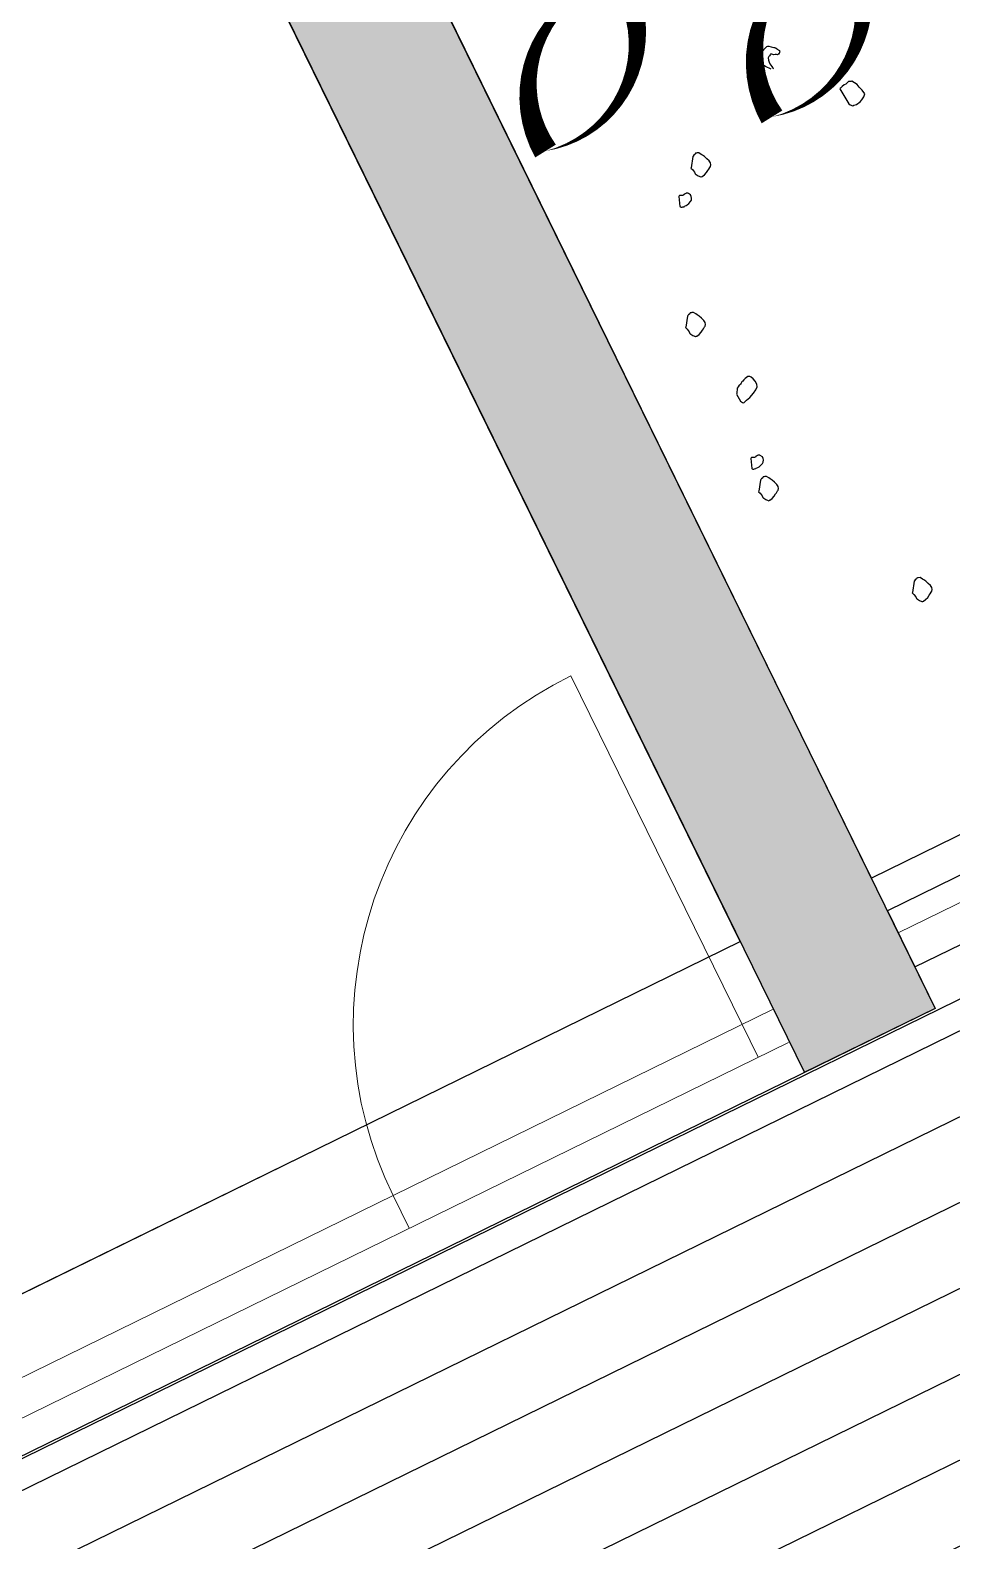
# Model space of a CAD drawing. Header units: millimetres. Extents: x 1754 to 2064, y 960 to 1845.
# Drawn here: x 1992.45 to 1994.347, y 1810.345 to 1813.455 of the extents above; entities that cross this region are included whole.
import ezdxf

# ---------------------------------------------------------------- set-up
doc = ezdxf.new("R2010")
doc.units = ezdxf.units.MM
doc.layers.add('FLOATING-WINDOWS', color=2, linetype='Continuous', plot=False)
for name, color, linetype in [('okna', 4, 'Continuous'), ('SRAFA', 251, 'Continuous'), ('SRAFY', 3, 'Continuous'), ('T_stafaz', 7, 'Continuous'), ('zariz.predmety', 203, 'Continuous'), ('ZDIVO', 1, 'Continuous')]:
    doc.layers.add(name, color=color, linetype=linetype)

# ---------------------------------------------------------------- blocks, each defined once
blk = doc.blocks.new('STROMLIST03PUD')
at = {"linetype": 'Continuous'}
for p, q in [((-549.3, -300.4), (-551.3, -305.3)), ((-551.3, -305.3), (-551.1, -307.6)), ((-551.1, -307.6), (-549.3, -312.7)), ((-549, -298.9), (-549.3, -300.4)), ((-538, -292.3), (-549, -298.9)), ((-531.4, -290.8), (-538, -292.3)), ((-523, -288.2), (-531.4, -290.8)), ((-514.1, -286.6), (-523, -288.2)), ((-509, -291), (-514.1, -286.6)), ((-505.2, -297.4), (-509, -291)), ((-503.4, -302.5), (-505.2, -297.4)), ((-501.7, -311.4), (-503.4, -302.5)), ((-549.3, -312.7), (-549.5, -316.6)), ((-549.5, -316.6), (-547.7, -321.7)), ((-547.7, -321.7), (-547, -325)), ((-547, -325), (-546.7, -327.3)), ((-546.7, -327.3), (-546.2, -328.2)), ((-546.2, -328.2), (-509.7, -325)), ((-509.7, -325), (-507, -323.3)), ((-507, -323.3), (-503, -319.6)), ((-503.2, -317.3), (-501.7, -311.4)), ((-503, -319.6), (-503.2, -317.3)), ((-690.3, -422.4), (-689, -420.4)), ((-690.1, -424.9), (-690.3, -422.4)), ((-688.9, -429), (-690.1, -424.9)), ((-689, -420.4), (-685.9, -417.3)), ((-685.4, -436.9), (-688.9, -429)), ((-685.9, -417.3), (-683.7, -414.7)), ((-683.7, -414.7), (-682.5, -412.7)), ((-682.5, -412.7), (-681.6, -412.2)), ((-681.6, -412.2), (-681.2, -410.7)), ((-681.2, -410.7), (-680.3, -410.2)), ((-680.3, -410.2), (-679.4, -409.6)), ((-679.4, -409.6), (-678.5, -409.2)), ((-678.5, -409.2), (-677.5, -408.6)), ((-677.5, -408.6), (-675.7, -407.5)), ((-675.7, -407.5), (-674.8, -407)), ((-674.8, -407), (-673.9, -406.4)), ((-673.9, -406.4), (-673, -405.8)), ((-673, -405.8), (-671.2, -404.7)), ((-671.7, -422.4), (-673, -424.4)), ((-673, -424.4), (-672.5, -425.3)), ((-672.5, -425.3), (-671.9, -426.3)), ((-671.9, -426.3), (-670.8, -428.1)), ((-669.9, -421.3), (-671.7, -422.4)), ((-671.2, -404.7), (-669.7, -405.1)), ((-670.8, -428.1), (-670.2, -429)), ((-670.2, -429), (-669.7, -429.9)), ((-668.6, -419.3), (-669.9, -421.3)), ((-669.7, -405.1), (-669.2, -406.1)), ((-669.7, -429.9), (-668.1, -432.6)), ((-669.2, -406.1), (-667.2, -407.3)), ((-667.9, -416.4), (-668.6, -419.3)), ((-668.1, -432.6), (-663.7, -433.8)), ((-667.5, -415), (-667.9, -416.4)), ((-666.6, -414.4), (-667.5, -415)), ((-667.2, -407.3), (-666.6, -408.2)), ((-666.6, -408.2), (-665.5, -410.1)), ((-665.3, -412.4), (-666.6, -414.4)), ((-665.5, -410.1), (-665.3, -412.4)), ((-663.7, -433.8), (-659.3, -434.9)), ((-659.3, -434.9), (-655.4, -435)), ((-655.4, -435), (-652.1, -434.3)), ((-652.1, -434.3), (-648.9, -433.5)), ((-648.9, -433.5), (-646.5, -433.3)), ((-646.5, -433.3), (-645.6, -432.8)), ((-645.6, -432.8), (-644.7, -432.3)), ((-644.7, -432.3), (-644.1, -433.2)), ((-644.1, -433.2), (-643.6, -434.1)), ((-683.7, -439.5), (-685.4, -436.9)), ((-682.1, -442.3), (-683.7, -439.5)), ((-678.1, -444.9), (-682.1, -442.3)), ((-673.8, -449.8), (-678.1, -444.9)), ((-668.9, -451.8), (-673.8, -449.8)), ((-666, -452.6), (-668.9, -451.8)), ((-663.3, -450.9), (-666, -452.6)), ((-658.7, -448.1), (-663.3, -450.9)), ((-654.2, -445.4), (-658.7, -448.1)), ((-644.3, -437), (-654.2, -445.4)), ((435.3, -620), (430.7, -622.7)), ((438, -618.3), (435.3, -620)), ((442.6, -615.5), (438, -618.3)), ((448.6, -613.2), (442.6, -615.5)), ((454.6, -610.9), (448.6, -613.2)), ((459.3, -610.4), (454.6, -610.9)), ((463.7, -611.5), (459.3, -610.4)), ((466.3, -613.8), (463.7, -611.5)), ((467.4, -615.5), (466.3, -613.8)), ((469.6, -619.2), (467.4, -615.5)), ((471.2, -622), (469.6, -619.2)), ((474, -626.6), (471.2, -622)), ((-557, -651.6), (-557.4, -653)), ((-557.4, -653), (-556.3, -654.9)), ((-556.6, -650.1), (-557, -651.6)), ((-555, -646.7), (-556.6, -650.1)), ((-550.4, -643.9), (-555, -646.7)), ((-547.7, -642.4), (-550.4, -643.9)), ((-543.1, -639.6), (-547.7, -642.4)), ((-537.1, -637.2), (-543.1, -639.6)), ((-531.1, -634.8), (-537.1, -637.2)), ((-526.3, -634.5), (-531.1, -634.8)), ((-522, -635.6), (-526.3, -634.5)), ((-519.4, -637.7), (-522, -635.6)), ((-518.3, -639.6), (-519.4, -637.7)), ((-516.1, -643.2), (-518.3, -639.6)), ((-514.5, -645.9), (-516.1, -643.2)), ((-511.8, -650.5), (-514.5, -645.9)), ((-509.4, -656.5), (-511.8, -650.5)), ((428.7, -627.7), (428.4, -629.1)), ((428.4, -629.1), (429.5, -630.9)), ((429.1, -626.2), (428.7, -627.7)), ((430.7, -622.7), (429.1, -626.2)), ((429.5, -630.9), (430.2, -634.2)), ((430.2, -634.2), (431.3, -636)), ((431.3, -636), (431.8, -636.9)), ((431.8, -636.9), (451, -650.3)), ((451, -650.3), (451.6, -651.1)), ((451.6, -651.1), (455.7, -649.9)), ((455.7, -649.9), (462.3, -648.4)), ((462.3, -648.4), (466.1, -648.6)), ((466.1, -648.6), (467, -648)), ((467, -648), (468, -647.5)), ((468, -647.5), (472.5, -644.8)), ((472.5, -644.8), (476.5, -641.1)), ((476.3, -632.6), (474, -626.6)), ((477.3, -638.2), (476.3, -632.6)), ((476.5, -641.1), (477.4, -640.6)), ((476.9, -639.7), (477.3, -638.2)), ((477.4, -640.6), (476.9, -639.7)), ((-556.3, -654.9), (-555.5, -658.2)), ((-555.5, -658.2), (-554.4, -660)), ((-554.4, -660), (-553.9, -660.9)), ((-553.9, -660.9), (-534.7, -674.2)), ((-534.7, -674.2), (-534.2, -675.2)), ((-534.2, -675.2), (-530, -673.8)), ((-530, -673.8), (-523.4, -672.4)), ((-523.4, -672.4), (-519.6, -672.6)), ((-519.6, -672.6), (-518.6, -672.1)), ((-518.6, -672.1), (-517.8, -671.5)), ((-517.8, -671.5), (-513.2, -668.7)), ((-513.2, -668.7), (-509.2, -665)), ((-508.5, -662.2), (-509.4, -656.5)), ((-509.2, -665), (-508.2, -664.5)), ((-508.8, -663.6), (-508.5, -662.2)), ((-508.2, -664.5), (-508.8, -663.6)), ((-491.1, -714.9), (-493.8, -721.1)), ((-490.6, -703.4), (-492.2, -706.9)), ((-492.2, -706.9), (-491.6, -707.8)), ((-491.6, -707.8), (-492, -709.2)), ((-492, -709.2), (-491.8, -711.7)), ((-491.8, -711.7), (-491.3, -712.6)), ((-491.3, -712.6), (-491.1, -714.9)), ((-489.6, -702.9), (-490.6, -703.4)), ((-485.1, -700.1), (-489.6, -702.9)), ((-481.3, -700.3), (-485.1, -700.1)), ((-478.3, -701), (-481.3, -700.3)), ((-474.3, -703.5), (-478.3, -701)), ((-472.6, -706.3), (-474.3, -703.5)), ((-470.9, -711.4), (-472.6, -706.3)), ((-469.6, -715.6), (-470.9, -711.4)), ((-493.8, -721.1), (-493.3, -722.1)), ((-493.3, -722.1), (-492.8, -723)), ((-492.8, -723), (-473.2, -730.2)), ((-473.2, -730.2), (-472.3, -729.7)), ((-472.3, -729.7), (-471.4, -729.1)), ((-471.4, -729.1), (-470.1, -727.1)), ((-470.1, -727.1), (-469.8, -725.7)), ((-469.8, -725.7), (-469, -722.7)), ((-469.4, -718), (-469.6, -715.6)), ((-469.5, -721.8), (-469.4, -718)), ((-469, -722.7), (-469.5, -721.8)), ((-95.7, -755.4), (-97.3, -758.9)), ((-97.3, -758.9), (-96.6, -762.2)), ((-96.6, -762.2), (-95.9, -765.5)), ((-95.9, -765.5), (-94.6, -769.6)), ((-93, -753.8), (-95.7, -755.4)), ((-94.6, -769.6), (-93, -772.4)), ((-88.4, -751), (-93, -753.8)), ((-93, -772.4), (-92.8, -774.7)), ((-92.8, -774.7), (-91.1, -777.5)), ((-91.1, -777.5), (-90.1, -779.3)), ((-81.8, -749.6), (-88.4, -751)), ((-74.8, -749), (-81.8, -749.6)), ((-69.8, -751), (-74.8, -749)), ((-65.6, -755.9), (-69.8, -751)), ((-61.2, -763.3), (-65.6, -755.9)), ((-57, -774.4), (-61.2, -763.3)), ((-54.5, -782.8), (-57, -774.4)), ((-266.8, -806.1), (-267.2, -807.6)), ((-267.2, -807.6), (-266.1, -809.3)), ((-266.5, -804.7), (-266.8, -806.1)), ((-264.8, -801.2), (-266.5, -804.7)), ((-260.3, -798.4), (-264.8, -801.2)), ((-257.5, -796.8), (-260.3, -798.4)), ((-253, -794.1), (-257.5, -796.8)), ((-247, -791.7), (-253, -794.1)), ((-241, -789.3), (-247, -791.7)), ((-236.2, -789), (-241, -789.3)), ((-231.8, -790.1), (-236.2, -789)), ((-229.3, -792.2), (-231.8, -790.1)), ((-228.2, -794.1), (-229.3, -792.2)), ((-226, -797.7), (-228.2, -794.1)), ((-224.3, -800.4), (-226, -797.7)), ((-221.6, -805), (-224.3, -800.4)), ((-219.3, -811), (-221.6, -805)), ((-90.1, -779.3), (-88.9, -781.2)), ((-88.9, -781.2), (-89.3, -782.6)), ((-89.3, -782.6), (-87.1, -786.2)), ((-87.1, -786.2), (-85.5, -789)), ((-85.5, -789), (-76, -794.4)), ((-76, -794.4), (-74.9, -796.3)), ((-74.9, -796.3), (-58.3, -795)), ((-58.3, -795), (-53.7, -792.2)), ((-53, -789.3), (-54.5, -782.8)), ((-53.7, -792.2), (-52.8, -791.7)), ((-52.8, -791.7), (-53, -789.3)), ((58.9, -808.1), (57.2, -811.6)), ((59.8, -807.6), (58.9, -808.1)), ((64.4, -804.8), (59.8, -807.6)), ((68.2, -805), (64.4, -804.8)), ((71.1, -805.7), (68.2, -805)), ((75.1, -808.2), (71.1, -805.7)), ((76.8, -811), (75.1, -808.2)), ((116.4, -807.9), (111.8, -810.6)), ((122.4, -805.4), (116.4, -807.9)), ((128.4, -803.1), (122.4, -805.4)), ((133.2, -802.8), (128.4, -803.1)), ((137.6, -803.9), (133.2, -802.8)), ((140.1, -806), (137.6, -803.9)), ((141.2, -807.9), (140.1, -806)), ((143.4, -811.5), (141.2, -807.9)), ((-266.1, -809.3), (-265.4, -812.7)), ((-265.4, -812.7), (-264.3, -814.5)), ((-264.3, -814.5), (-263.8, -815.5)), ((-263.8, -815.5), (-244.6, -828.7)), ((-244.6, -828.7), (-244, -829.6)), ((-244, -829.6), (-239.9, -828.4)), ((-239.9, -828.4), (-233.3, -826.9)), ((-233.3, -826.9), (-229.5, -827)), ((-229.5, -827), (-228.6, -826.5)), ((-228.6, -826.5), (-227.6, -825.9)), ((-227.6, -825.9), (-223.1, -823.2)), ((-223.1, -823.2), (-219.1, -819.6)), ((-218.3, -816.7), (-219.3, -811)), ((-219.1, -819.6), (-218.2, -819)), ((-218.7, -818.1), (-218.3, -816.7)), ((-218.2, -819), (-218.7, -818.1)), ((58.3, -819.6), (55.6, -825.8)), ((55.6, -825.8), (56.1, -826.7)), ((56.1, -826.7), (56.7, -827.7)), ((56.7, -827.7), (76.3, -834.9)), ((57.2, -811.6), (57.8, -812.5)), ((57.8, -812.5), (57.5, -813.9)), ((57.5, -813.9), (57.6, -816.2)), ((57.6, -816.2), (58.2, -817.2)), ((58.2, -817.2), (58.3, -819.6)), ((76.3, -834.9), (77.1, -834.4)), ((78.6, -816.1), (76.8, -811)), ((77.1, -834.4), (78.1, -833.8)), ((78.1, -833.8), (79.3, -831.8)), ((79.9, -820.2), (78.6, -816.1)), ((79.3, -831.8), (79.7, -830.3)), ((79.7, -830.3), (80.4, -827.4)), ((80, -822.7), (79.9, -820.2)), ((79.9, -826.5), (80, -822.7)), ((80.4, -827.4), (79.9, -826.5)), ((102.5, -819.9), (102.2, -821.4)), ((102.2, -821.4), (103.2, -823.2)), ((102.9, -818.5), (102.5, -819.9)), ((104.5, -815), (102.9, -818.5)), ((103.2, -823.2), (104, -826.5)), ((104, -826.5), (105.1, -828.4)), ((109.1, -812.2), (104.5, -815)), ((105.1, -828.4), (105.6, -829.3)), ((105.6, -829.3), (124.8, -842.5)), ((111.8, -810.6), (109.1, -812.2)), ((140.8, -840.4), (141.7, -839.8)), ((141.7, -839.8), (146.3, -837)), ((145, -814.2), (143.4, -811.5)), ((147.7, -818.8), (145, -814.2)), ((146.3, -837), (150.3, -833.4)), ((150.1, -824.8), (147.7, -818.8)), ((151.1, -830.5), (150.1, -824.8)), ((150.3, -833.4), (151.2, -832.8)), ((150.7, -831.9), (151.1, -830.5)), ((151.2, -832.8), (150.7, -831.9)), ((124.8, -842.5), (125.3, -843.5)), ((125.3, -843.5), (129.5, -842.2)), ((129.5, -842.2), (136.1, -840.7)), ((136.1, -840.7), (140, -840.8)), ((140, -840.8), (140.8, -840.4))]:
    blk.add_line(p, q, dxfattribs=at)

msp = doc.modelspace()

# ---------------------------------------------------------------- hatches: boundary and pattern name
at = {"layer": 'SRAFA'}
h = msp.add_hatch(dxfattribs=at)
h.set_pattern_fill('LINE', color=256, scale=0.05, style=0)
h.set_pattern_definition([(26.115, (1930.95655, 1789.68207), (-0.06987765, 0.1425436), [])])
h.paths.add_polyline_path([(2001.1672, 1814.8013), (2000.4937, 1814.4712), (1997.9494, 1813.2239), (1997.1413, 1812.8278), (1997.0429, 1813.0283), (1994.2144, 1811.6417), (1994.3127, 1811.4412), (1994.0418, 1811.3084), (1989.7977, 1809.2278), (1989.6627, 1809.1616), (1990.4117, 1807.8583), (2001.8274, 1813.4545)])
at = {"layer": 'SRAFY'}
h = msp.add_hatch(color=256, dxfattribs=at)
h.paths.add_polyline_path([(1992.7832, 1814.5614), (1992.5138, 1814.4293), (1994.0434, 1811.3091), (1994.3127, 1811.4412)])
h.paths.add_polyline_path([(1993.3386, 1815.2458), (1993.3386, 1815.2458), (1993.1108, 1815.7105), (1993.1108, 1815.7105), (1993.0419, 1815.851), (1993.0419, 1815.851), (1992.8141, 1816.3158), (1992.8141, 1816.3158), (1992.6101, 1816.7318), (1993.1455, 1816.9943), (1993.1014, 1817.0841), (1991.0163, 1816.0619), (1991.0604, 1815.9721), (1992.5203, 1816.6878), (1993.4117, 1814.8695), (1993.1423, 1814.7375), (1993.2743, 1814.4681), (1993.6335, 1814.6442)])
h.paths.add_polyline_path([(1995.925, 1815.9903), (1996.8903, 1816.4634), (1995.9549, 1818.3715), (1995.8339, 1818.6184), (1995.7441, 1818.5744), (1995.8211, 1818.4173), (1993.73, 1817.3922), (1993.774, 1817.3024), (1995.8651, 1818.3275), (1996.7565, 1816.5092), (1995.1402, 1815.7169), (1995.2723, 1815.4475), (1995.7437, 1815.6786), (1997.1413, 1812.8278), (1997.9494, 1813.2239), (1997.8173, 1813.4933), (1997.2786, 1813.2292)])

# ---------------------------------------------------------------- linework, layer by layer
at = {"layer": 'FLOATING-WINDOWS'}
for points in [[(1983.8298, 1816.2643), (1989.5301, 1809.0915), (2001.3039, 1814.8632), (1998.0146, 1822.9639)], [(1989.8308, 1815.3693), (1990.7662, 1813.4613), (1990.4968, 1813.3292), (1991.8503, 1810.5681), (1993.9113, 1811.5785), (1992.5138, 1814.4293), (1993.4117, 1814.8695), (1992.5203, 1816.6878)], [(1992.9153, 1814.2921), (1995.7437, 1815.6786), (1997.0099, 1813.0956), (1994.1815, 1811.7091)], [(1989.6627, 1809.1616), (1990.4117, 1807.8583), (2001.8274, 1813.4545), (2001.1672, 1814.8013), (2000.4937, 1814.4712), (1997.1413, 1812.8278), (1997.0429, 1813.0283), (1994.2144, 1811.6418), (1994.3127, 1811.4412)]]:
    msp.add_lwpolyline(points, close=True, dxfattribs=at)
at = {"layer": 'okna', "linetype": 'Continuous', "lineweight": 0}
for p, q in [((1994.1814, 1811.709), (1997.0099, 1813.0956)), ((1994.2364, 1811.5968), (1997.065, 1812.9834)), ((1993.9152, 1811.4077), (1993.563, 1812.1261)), ((1993.9113, 1811.5785), (1992.0299, 1810.6562)), ((1993.978, 1811.4386), (1992.0981, 1810.517)), ((1993.9152, 1811.4077), (1993.9482, 1811.3404)), ((1994.011, 1811.3712), (1992.1311, 1810.4497)), ((1994.0418, 1811.3084), (1989.7977, 1809.2278)), ((1993.1968, 1811.0556), (1993.2298, 1810.9883))]:
    msp.add_line(p, q, dxfattribs=at)
msp.add_arc((1993.9152, 1811.4077), 0.8, 116.115, 206.115, dxfattribs=at)
at = {"layer": 'zariz.predmety', "color": 253, "linetype": 'Continuous', "ltscale": 0.001}
for points in [[(1993.9768, 1813.2768, 0, 0, 0.520567), (1993.9768, 1813.2768, 0, 0.05, 0.520567), (1994.1299, 1813.6344, 0, 0.05, 0.520567), (1993.9768, 1813.2768, 0.05, 0.05, 0)], [(1993.6638, 1813.5641, 0, 0, 0.520567), (1993.6638, 1813.5641, 0, 0.05, 0.520567), (1993.5107, 1813.2065, 0, 0.05, 0.520567), (1993.6638, 1813.5641, 0.05, 0.05, 0)]]:
    msp.add_lwpolyline(points, format="xyseb", close=True, dxfattribs=at)
at = {"layer": 'ZDIVO'}
for p, q in [((1992.7832, 1814.5614), (1994.3127, 1811.4412)), ((1992.5138, 1814.4293), (1994.0434, 1811.3091)), ((1994.3127, 1811.4412), (1994.0418, 1811.3084))]:
    msp.add_line(p, q, dxfattribs=at)

# ---------------------------------------------------------------- block references
at = {"layer": 'T_stafaz', "xscale": 0.001000000047450447, "yscale": 0.001000000163912773, "zscale": 0.001, "rotation": 296.1149935166604}
msp.add_blockref('STROMLIST03PUD', (1994.6514, 1812.9889), dxfattribs=at)

doc.saveas('drawing.dxf')
